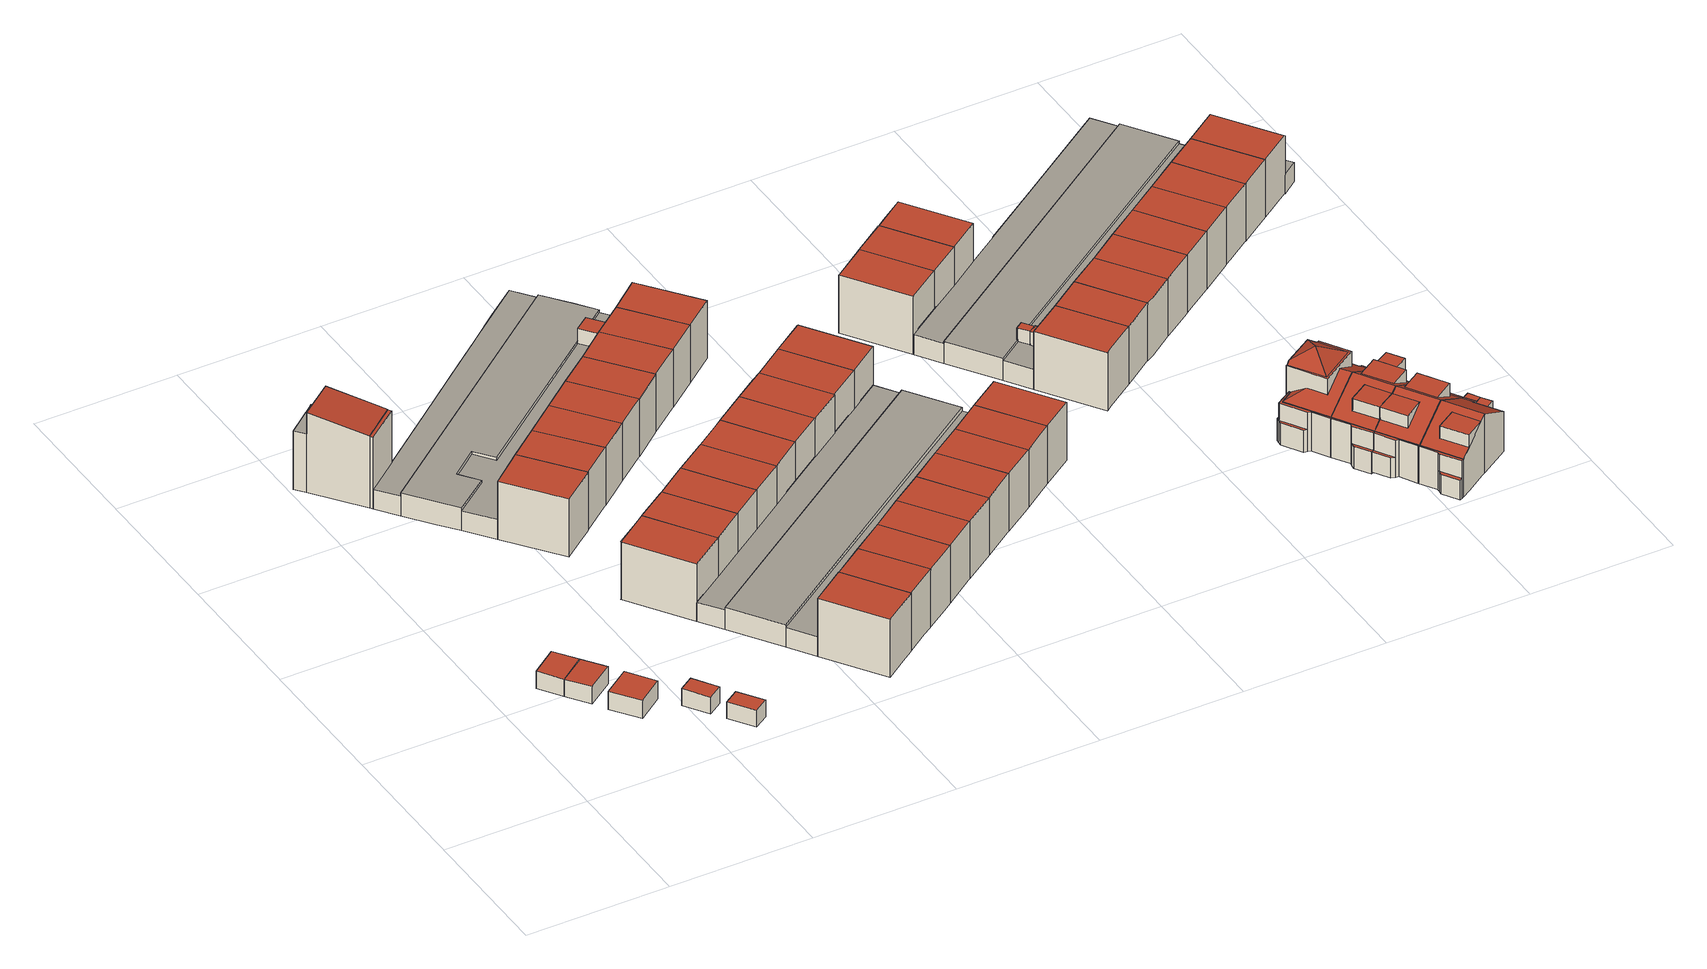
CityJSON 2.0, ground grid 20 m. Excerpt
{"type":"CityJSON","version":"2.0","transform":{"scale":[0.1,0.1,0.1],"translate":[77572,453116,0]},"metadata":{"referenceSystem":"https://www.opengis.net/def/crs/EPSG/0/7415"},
"CityObjects":{
"building1":{"type":"Building","attributes":{"Volume":44.8,"Dakoppervlakte":16.98,"Muuroppervlakte":43.67,"Vloeroppervlakte":16.98,"hoogte_Z_max_in_m_NAP":3.83,"GEB_DOEL":"onbekend","dateOfConstruction":"1979-01-01","measuredHeight":2.64},"geometry":[{"type":"Solid","lod":"2","boundaries":[[[[0,1,2,3]],[[4,5,6,7]],[[2,1,5,4]],[[0,6,5,1]],[[3,7,6,0]],[[3,2,4,7]]]],"semantics":{"surfaces":[{"type":"GroundSurface"},{"type":"RoofSurface"},{"type":"WallSurface"}],"values":[[0,1,2,2,2,2]]}}]},
"building2":{"type":"Building","attributes":{"Volume":43.81,"Dakoppervlakte":16.71,"Muuroppervlakte":43.08,"Vloeroppervlakte":16.71,"hoogte_Z_max_in_m_NAP":3.83,"GEB_DOEL":"onbekend","dateOfConstruction":"1979-01-01","measuredHeight":2.62},"geometry":[{"type":"Solid","lod":"2","boundaries":[[[[2,1,8,9]],[[10,11,5,4]],[[2,9,10,4]],[[11,10,9,8]],[[1,5,11,8]],[[2,4,5,1]]]],"semantics":{"surfaces":[{"type":"GroundSurface"},{"type":"RoofSurface"},{"type":"WallSurface"}],"values":[[0,1,2,2,2,2]]}}]},
"building3":{"type":"Building","attributes":{"Volume":56.1,"Dakoppervlakte":20.36,"Muuroppervlakte":49.73,"Vloeroppervlakte":20.36,"hoogte_Z_max_in_m_NAP":3.83,"GEB_DOEL":"onbekend","dateOfConstruction":"1979-01-01","measuredHeight":2.76},"geometry":[{"type":"Solid","lod":"2","boundaries":[[[[12,13,14,15,16]],[[17,18,19,20,21]],[[21,12,16,17]],[[16,15,18,17]],[[20,19,18,15,14,13]],[[12,21,20,13]]]],"semantics":{"surfaces":[{"type":"GroundSurface"},{"type":"RoofSurface"},{"type":"WallSurface"}],"values":[[0,1,2,2,2,2]]}}]},
"building4":{"type":"Building","attributes":{"Volume":24.09,"Dakoppervlakte":9.54,"Muuroppervlakte":32.14,"Vloeroppervlakte":9.54,"hoogte_Z_max_in_m_NAP":3.2,"GEB_DOEL":"onbekend","dateOfConstruction":"1979-01-01","measuredHeight":2.53},"geometry":[{"type":"Solid","lod":"2","boundaries":[[[[22,23,24,25,26]],[[27,28,29,30,31]],[[24,23,29,28]],[[23,22,30,29]],[[22,26,31,30]],[[31,26,25,24,28,27]]]],"semantics":{"surfaces":[{"type":"GroundSurface"},{"type":"RoofSurface"},{"type":"WallSurface"}],"values":[[0,1,2,2,2,2]]}}]},
"building5":{"type":"Building","attributes":{"Volume":24.33,"Dakoppervlakte":9.72,"Muuroppervlakte":32.24,"Vloeroppervlakte":9.72,"hoogte_Z_max_in_m_NAP":3.2,"GEB_DOEL":"onbekend","dateOfConstruction":"1979-01-01","measuredHeight":2.5},"geometry":[{"type":"Solid","lod":"2","boundaries":[[[[32,33,34,35]],[[36,37,38,39]],[[32,35,37,36]],[[34,38,37,35]],[[33,39,38,34]],[[33,32,36,39]]]],"semantics":{"surfaces":[{"type":"GroundSurface"},{"type":"RoofSurface"},{"type":"WallSurface"}],"values":[[0,1,2,2,2,2]]}}]},
"building6":{"type":"Building","attributes":{"Volume":669.67,"Dakoppervlakte":51.1,"Muuroppervlakte":369.86,"Vloeroppervlakte":61.15,"hoogte_Z_max_in_m_NAP":13.33,"GEB_DOEL":"kantoorfunctie,woonfunctie","dateOfConstruction":"2002-01-01","measuredHeight":12.11},"geometry":[{"type":"Solid","lod":"2","boundaries":[[[[40,41,42,43,44,45,46,47,48,49,50]],[[51,52,53,54,55]],[[56,57,58,59]],[[60,61,62,63]],[[64,65,66,67]],[[42,55,56,59,61,43]],[[47,46,62,58,57,54]],[[45,44,60,63]],[[60,44,43,61]],[[59,58,62,61]],[[51,55,42,41,67]],[[47,54,53,48]],[[40,50,65,64]],[[50,49,66,65]],[[41,40,64,67]],[[51,67,66,49,48,53,52]],[[54,57,56,55]],[[46,45,63,62]]]],"semantics":{"surfaces":[{"type":"GroundSurface"},{"type":"OuterFloorSurface"},{"type":"RoofSurface"},{"type":"WallSurface"}],"values":[[0,1,2,2,2,3,3,3,3,3,3,3,3,3,3,3,3,3]]}}]},
"building7":{"type":"Building","attributes":{"Volume":490.14,"Dakoppervlakte":56.3,"Muuroppervlakte":268.72,"Vloeroppervlakte":56.3,"hoogte_Z_max_in_m_NAP":9.94,"GEB_DOEL":"woonfunctie","dateOfConstruction":"2002-01-01","measuredHeight":8.71},"geometry":[{"type":"Solid","lod":"2","boundaries":[[[[68,69,70,71,72,73,74]],[[75,76,77,78,79,80,81]],[[71,70,81,80]],[[70,69,75,81]],[[79,72,71,80]],[[75,69,68,74,73,72,79,78,77,76]]]],"semantics":{"surfaces":[{"type":"GroundSurface"},{"type":"RoofSurface"},{"type":"WallSurface"}],"values":[[0,1,2,2,2,2]]}}]},
"building8":{"type":"Building","attributes":{"Volume":526.07,"Dakoppervlakte":60.27,"Muuroppervlakte":281.39,"Vloeroppervlakte":60.27,"hoogte_Z_max_in_m_NAP":9.94,"GEB_DOEL":"woonfunctie","dateOfConstruction":"2002-01-01","measuredHeight":8.73},"geometry":[{"type":"Solid","lod":"2","boundaries":[[[[82,83,84,85,86,87,88]],[[89,90,91,92,93,94,95]],[[91,84,83,92]],[[82,93,92,83]],[[88,94,93,82]],[[95,94,88,87,86,85,84,91,90,89]]]],"semantics":{"surfaces":[{"type":"GroundSurface"},{"type":"RoofSurface"},{"type":"WallSurface"}],"values":[[0,1,2,2,2,2]]}}]},
"building9":{"type":"Building","attributes":{"Volume":449.07,"Dakoppervlakte":51.55,"Muuroppervlakte":260.4,"Vloeroppervlakte":51.55,"hoogte_Z_max_in_m_NAP":9.94,"GEB_DOEL":"woonfunctie","dateOfConstruction":"2002-01-01","measuredHeight":8.71},"geometry":[{"type":"Solid","lod":"2","boundaries":[[[[72,71,96,97,98]],[[80,79,99,100,101]],[[71,72,79,80]],[[79,72,98,97,100,99]],[[100,97,96,101]],[[71,80,101,96]]]],"semantics":{"surfaces":[{"type":"GroundSurface"},{"type":"RoofSurface"},{"type":"WallSurface"}],"values":[[0,1,2,2,2,2]]}}]},
"building10":{"type":"Building","attributes":{"Volume":478.89,"Dakoppervlakte":55.14,"Muuroppervlakte":271.16,"Vloeroppervlakte":55.14,"hoogte_Z_max_in_m_NAP":9.94,"GEB_DOEL":"woonfunctie","dateOfConstruction":"2002-01-01","measuredHeight":8.68},"geometry":[{"type":"Solid","lod":"2","boundaries":[[[[102,103,104,105,106]],[[107,94,93,108,109]],[[102,106,108,93]],[[105,109,108,106]],[[109,105,104,103,94,107]],[[94,103,102,93]]]],"semantics":{"surfaces":[{"type":"GroundSurface"},{"type":"RoofSurface"},{"type":"WallSurface"}],"values":[[0,1,2,2,2,2]]}}]},
"building11":{"type":"Building","attributes":{"Volume":511.91,"Dakoppervlakte":58.36,"Muuroppervlakte":276.29,"Vloeroppervlakte":58.36,"hoogte_Z_max_in_m_NAP":9.94,"GEB_DOEL":"woonfunctie","dateOfConstruction":"2002-01-01","measuredHeight":8.77},"geometry":[{"type":"Solid","lod":"2","boundaries":[[[[110,111,112,113,114,115]],[[116,117,118,119,120,121]],[[112,111,118,117]],[[111,110,119,118]],[[112,117,116,113]],[[119,110,115,114,113,116,121,120]]]],"semantics":{"surfaces":[{"type":"GroundSurface"},{"type":"RoofSurface"},{"type":"WallSurface"}],"values":[[0,1,2,2,2,2]]}}]},
"building12":{"type":"Building","attributes":{"Volume":449.88,"Dakoppervlakte":51.7,"Muuroppervlakte":260.61,"Vloeroppervlakte":51.7,"hoogte_Z_max_in_m_NAP":9.94,"GEB_DOEL":"woonfunctie","dateOfConstruction":"2002-01-01","measuredHeight":8.7},"geometry":[{"type":"Solid","lod":"2","boundaries":[[[[122,123,124,97,96]],[[101,100,125,126,127]],[[96,97,100,101]],[[100,97,124,123,126,125]],[[126,123,122,127]],[[122,96,101,127]]]],"semantics":{"surfaces":[{"type":"GroundSurface"},{"type":"RoofSurface"},{"type":"WallSurface"}],"values":[[0,1,2,2,2,2]]}}]},
"building13":{"type":"Building","attributes":{"Volume":474.65,"Dakoppervlakte":55.03,"Muuroppervlakte":269.04,"Vloeroppervlakte":55.03,"hoogte_Z_max_in_m_NAP":9.94,"GEB_DOEL":"woonfunctie","dateOfConstruction":"2002-01-01","measuredHeight":8.63},"geometry":[{"type":"Solid","lod":"2","boundaries":[[[[128,106,105,129,130]],[[131,109,108,132,133]],[[133,130,129,105,109,131]],[[109,105,106,108]],[[128,132,108,106]],[[130,133,132,128]]]],"semantics":{"surfaces":[{"type":"GroundSurface"},{"type":"RoofSurface"},{"type":"WallSurface"}],"values":[[0,1,2,2,2,2]]}}]},
"building14":{"type":"Building","attributes":{"Volume":2288.85,"Dakoppervlakte":10.74,"Muuroppervlakte":435.1,"Vloeroppervlakte":707.97,"hoogte_Z_max_in_m_NAP":6.47,"GEB_DOEL":"overige gebruiksfunctie","dateOfConstruction":"2002-01-01","measuredHeight":5.31},"geometry":[{"type":"MultiSurface","lod":"2","boundaries":[[[134,122,70,135,136,137,45,44,138,139,140,141,142,143,144,145,146,147,148]],[[149,150,151,152,153,154,155,156]],[[157,158,159,160,161,162,163,164,165,166,167,168,169]],[[170,171,172,173]],[[174,175,176,177]],[[178,179,180,181,182,183,184,185,186,187,188,189]],[[45,137,151,150]],[[139,155,154,140]],[[156,155,139,138]],[[150,149,156,138,44,45]],[[141,153,152,142]],[[161,160,134,148]],[[145,170,173,162,161,148,147,146]],[[145,144,171,170]],[[70,169,168,135]],[[162,173,175,174]],[[163,162,174,177,189]],[[178,176,175,173,172]],[[157,169,70,122,134,160,159,158]],[[182,181,152,151]],[[184,168,167,185]],[[179,171,144,143,142,152,181,180]],[[182,151,137,136,135,168,184,183]],[[185,167,166,186]],[[186,166,165,187]],[[187,165,164,188]],[[189,188,164,163]],[[179,178,172,171]],[[189,177,176,178]],[[140,154,190,153,141]]],"semantics":{"surfaces":[{"type":"GroundSurface"},{"type":"OuterFloorSurface"},{"type":"RoofSurface"},{"type":"WallSurface"}],"values":[0,1,1,1,2,1,3,3,3,3,3,3,3,3,3,3,3,3,3,3,3,3,3,3,3,3,3,3,3,3]}}]},
"building15":{"type":"Building","attributes":{"Volume":461.73,"Dakoppervlakte":52.89,"Muuroppervlakte":265.29,"Vloeroppervlakte":52.89,"hoogte_Z_max_in_m_NAP":9.94,"GEB_DOEL":"woonfunctie","dateOfConstruction":"2002-01-01","measuredHeight":8.73},"geometry":[{"type":"Solid","lod":"2","boundaries":[[[[191,192,193,194,113,112,195]],[[196,117,116,197,198,199,200]],[[116,113,194,193,192,199,198,197]],[[191,200,199,192]],[[200,191,195,112,117,196]],[[112,113,116,117]]]],"semantics":{"surfaces":[{"type":"GroundSurface"},{"type":"RoofSurface"},{"type":"WallSurface"}],"values":[[0,1,2,2,2,2]]}}]},
"building16":{"type":"Building","attributes":{"Volume":450.94,"Dakoppervlakte":51.84,"Muuroppervlakte":260.96,"Vloeroppervlakte":51.84,"hoogte_Z_max_in_m_NAP":9.94,"GEB_DOEL":"woonfunctie","dateOfConstruction":"2002-01-01","measuredHeight":8.7},"geometry":[{"type":"Solid","lod":"2","boundaries":[[[[201,202,203,123,122,204]],[[127,126,205,206,207,208]],[[122,123,126,127]],[[207,201,204,208]],[[204,122,127,208]],[[123,203,202,201,207,206,205,126]]]],"semantics":{"surfaces":[{"type":"GroundSurface"},{"type":"RoofSurface"},{"type":"WallSurface"}],"values":[[0,1,2,2,2,2]]}}]},
"building17":{"type":"Building","attributes":{"Volume":475.53,"Dakoppervlakte":55.08,"Muuroppervlakte":269.29,"Vloeroppervlakte":55.08,"hoogte_Z_max_in_m_NAP":9.94,"GEB_DOEL":"woonfunctie","dateOfConstruction":"2002-01-01","measuredHeight":8.63},"geometry":[{"type":"Solid","lod":"2","boundaries":[[[[209,128,130,210,211]],[[212,213,133,132,214]],[[212,211,210,130,133,213]],[[130,128,132,133]],[[209,214,132,128]],[[209,211,212,214]]]],"semantics":{"surfaces":[{"type":"GroundSurface"},{"type":"RoofSurface"},{"type":"WallSurface"}],"values":[[0,1,2,2,2,2]]}}]},
"building18":{"type":"Building","attributes":{"Volume":462.12,"Dakoppervlakte":52.95,"Muuroppervlakte":265.42,"Vloeroppervlakte":52.95,"hoogte_Z_max_in_m_NAP":9.94,"GEB_DOEL":"woonfunctie","dateOfConstruction":"2002-01-01","measuredHeight":8.73},"geometry":[{"type":"Solid","lod":"2","boundaries":[[[[215,216,217,192,191]],[[199,218,219,220,200]],[[199,200,191,192]],[[199,192,217,216,219,218]],[[215,220,219,216]],[[191,200,220,215]]]],"semantics":{"surfaces":[{"type":"GroundSurface"},{"type":"RoofSurface"},{"type":"WallSurface"}],"values":[[0,1,2,2,2,2]]}}]},
"building19":{"type":"Building","attributes":{"Volume":452.54,"Dakoppervlakte":51.99,"Muuroppervlakte":261.61,"Vloeroppervlakte":51.99,"hoogte_Z_max_in_m_NAP":9.94,"GEB_DOEL":"woonfunctie","dateOfConstruction":"2002-01-01","measuredHeight":8.7},"geometry":[{"type":"Solid","lod":"2","boundaries":[[[[201,204,134,221,222]],[[207,223,224,225,208]],[[204,201,207,208]],[[207,201,222,221,224,223]],[[134,225,224,221]],[[134,204,208,225]]]],"semantics":{"surfaces":[{"type":"GroundSurface"},{"type":"RoofSurface"},{"type":"WallSurface"}],"values":[[0,1,2,2,2,2]]}}]},
"building20":{"type":"Building","attributes":{"Volume":473.8,"Dakoppervlakte":54.89,"Muuroppervlakte":268.82,"Vloeroppervlakte":54.89,"hoogte_Z_max_in_m_NAP":9.94,"GEB_DOEL":"woonfunctie","dateOfConstruction":"2002-01-01","measuredHeight":8.63},"geometry":[{"type":"Solid","lod":"2","boundaries":[[[[226,209,211,227,228]],[[229,212,214,230,231]],[[231,228,227,211,212,229]],[[212,211,209,214]],[[226,230,214,209]],[[228,231,230,226]]]],"semantics":{"surfaces":[{"type":"GroundSurface"},{"type":"RoofSurface"},{"type":"WallSurface"}],"values":[[0,1,2,2,2,2]]}}]},
"building21":{"type":"Building","attributes":{"Volume":461.09,"Dakoppervlakte":52.99,"Muuroppervlakte":264.75,"Vloeroppervlakte":52.99,"hoogte_Z_max_in_m_NAP":9.94,"GEB_DOEL":"woonfunctie","dateOfConstruction":"2002-01-01","measuredHeight":8.7},"geometry":[{"type":"Solid","lod":"2","boundaries":[[[[232,233,234,216,215]],[[220,219,235,236,237]],[[215,216,219,220]],[[219,216,234,233,236,235]],[[232,237,236,233]],[[232,215,220,237]]]],"semantics":{"surfaces":[{"type":"GroundSurface"},{"type":"RoofSurface"},{"type":"WallSurface"}],"values":[[0,1,2,2,2,2]]}}]},
"building22":{"type":"Building","attributes":{"Volume":453.74,"Dakoppervlakte":52.13,"Muuroppervlakte":262.06,"Vloeroppervlakte":52.13,"hoogte_Z_max_in_m_NAP":9.94,"GEB_DOEL":"woonfunctie","dateOfConstruction":"2002-01-01","measuredHeight":8.7},"geometry":[{"type":"Solid","lod":"2","boundaries":[[[[221,134,148,238,239,240]],[[241,242,243,244,225,224]],[[134,221,224,225]],[[224,221,240,239,238,243,242,241]],[[148,244,243,238]],[[134,225,244,148]]]],"semantics":{"surfaces":[{"type":"GroundSurface"},{"type":"RoofSurface"},{"type":"WallSurface"}],"values":[[0,1,2,2,2,2]]}}]},
"building23":{"type":"Building","attributes":{"Volume":2507.13,"Dakoppervlakte":0,"Muuroppervlakte":433.89,"Vloeroppervlakte":795.38,"hoogte_Z_max_in_m_NAP":4.58,"GEB_DOEL":"overige gebruiksfunctie","dateOfConstruction":"2002-01-01","measuredHeight":3.4},"geometry":[{"type":"Solid","lod":"2","boundaries":[[[[245,246,247,248,249,250,251,252,215,195,112,111,253,254,83,82,255,256,257,258]],[[259,260,261,262]],[[263,264,265,266,267,268,269,270,271,272]],[[273,274,275,276,277,278,279,280,281,282]],[[259,262,279,254,253,270]],[[261,260,269,248,247,280]],[[246,281,280,247]],[[281,246,245,258,257,256,255,82,83,278,277,276,275,274,273,282]],[[83,254,279,278]],[[262,261,280,279]],[[271,111,112,195,215,252,251,250,249,268,267,266,265,264,263,272]],[[248,269,268,249]],[[270,253,111,271]],[[260,259,270,269]]]],"semantics":{"surfaces":[{"type":"GroundSurface"},{"type":"OuterFloorSurface"},{"type":"WallSurface"}],"values":[[0,1,1,1,2,2,2,2,2,2,2,2,2,2]]}}]},
"building24":{"type":"Building","attributes":{"Volume":474.37,"Dakoppervlakte":54.98,"Muuroppervlakte":268.76,"Vloeroppervlakte":54.98,"hoogte_Z_max_in_m_NAP":9.94,"GEB_DOEL":"woonfunctie","dateOfConstruction":"2002-01-01","measuredHeight":8.63},"geometry":[{"type":"Solid","lod":"2","boundaries":[[[[226,228,283,284,285]],[[231,230,286,287,288]],[[283,228,231,288]],[[228,226,230,231]],[[230,226,285,284,287,286]],[[284,283,288,287]]]],"semantics":{"surfaces":[{"type":"GroundSurface"},{"type":"RoofSurface"},{"type":"WallSurface"}],"values":[[0,1,2,2,2,2]]}}]},
"building25":{"type":"Building","attributes":{"Volume":462.07,"Dakoppervlakte":53.04,"Muuroppervlakte":265.22,"Vloeroppervlakte":53.04,"hoogte_Z_max_in_m_NAP":9.94,"GEB_DOEL":"woonfunctie","dateOfConstruction":"2002-01-01","measuredHeight":8.71},"geometry":[{"type":"Solid","lod":"2","boundaries":[[[[232,289,290,233]],[[291,237,236,292]],[[232,233,236,237]],[[233,290,292,236]],[[292,290,289,291]],[[232,237,291,289]]]],"semantics":{"surfaces":[{"type":"GroundSurface"},{"type":"RoofSurface"},{"type":"WallSurface"}],"values":[[0,1,2,2,2,2]]}}]},
"building26":{"type":"Building","attributes":{"Volume":456.06,"Dakoppervlakte":52.29,"Muuroppervlakte":263.1,"Vloeroppervlakte":52.29,"hoogte_Z_max_in_m_NAP":9.94,"GEB_DOEL":"woonfunctie","dateOfConstruction":"2002-01-01","measuredHeight":8.72},"geometry":[{"type":"Solid","lod":"2","boundaries":[[[[148,293,294,238]],[[295,244,243,296]],[[148,238,243,244]],[[238,294,296,243]],[[295,296,294,293]],[[293,148,244,295]]]],"semantics":{"surfaces":[{"type":"GroundSurface"},{"type":"RoofSurface"},{"type":"WallSurface"}],"values":[[0,1,2,2,2,2]]}}]},
"building27":{"type":"Building","attributes":{"Volume":472.08,"Dakoppervlakte":54.84,"Muuroppervlakte":267.82,"Vloeroppervlakte":54.84,"hoogte_Z_max_in_m_NAP":9.94,"GEB_DOEL":"woonfunctie","dateOfConstruction":"2002-01-01","measuredHeight":8.61},"geometry":[{"type":"Solid","lod":"2","boundaries":[[[[297,298,299,284,283,300]],[[301,288,287,302,303,304]],[[284,299,302,287]],[[299,298,303,302]],[[297,304,303,298]],[[304,297,300,283,288,301]],[[288,283,284,287]]]],"semantics":{"surfaces":[{"type":"GroundSurface"},{"type":"RoofSurface"},{"type":"WallSurface"}],"values":[[0,1,2,2,2,2,2]]}}]},
"building28":{"type":"Building","attributes":{"Volume":462.05,"Dakoppervlakte":53.09,"Muuroppervlakte":265.12,"Vloeroppervlakte":53.09,"hoogte_Z_max_in_m_NAP":9.94,"GEB_DOEL":"woonfunctie","dateOfConstruction":"2002-01-01","measuredHeight":8.7},"geometry":[{"type":"Solid","lod":"2","boundaries":[[[[252,305,306,290,289]],[[292,307,308,309,291]],[[289,290,292,291]],[[292,290,306,305,308,307]],[[252,309,308,305]],[[252,289,291,309]]]],"semantics":{"surfaces":[{"type":"GroundSurface"},{"type":"RoofSurface"},{"type":"WallSurface"}],"values":[[0,1,2,2,2,2]]}}]},
"building29":{"type":"Building","attributes":{"Volume":457.57,"Dakoppervlakte":52.25,"Muuroppervlakte":264.33,"Vloeroppervlakte":52.25,"hoogte_Z_max_in_m_NAP":9.94,"GEB_DOEL":"woonfunctie","dateOfConstruction":"2002-01-01","measuredHeight":8.76},"geometry":[{"type":"Solid","lod":"2","boundaries":[[[[294,293,145,310,311]],[[295,296,312,313,314]],[[293,294,296,295]],[[296,294,311,310,313,312]],[[314,313,310,145]],[[145,293,295,314]]]],"semantics":{"surfaces":[{"type":"GroundSurface"},{"type":"RoofSurface"},{"type":"WallSurface"}],"values":[[0,1,2,2,2,2]]}}]},
"building30":{"type":"Building","attributes":{"Volume":475.26,"Dakoppervlakte":54.79,"Muuroppervlakte":269.69,"Vloeroppervlakte":54.79,"hoogte_Z_max_in_m_NAP":9.94,"GEB_DOEL":"woonfunctie","dateOfConstruction":"2002-01-01","measuredHeight":8.67},"geometry":[{"type":"Solid","lod":"2","boundaries":[[[[315,298,297,316,317]],[[304,303,318,319,320]],[[297,298,303,304]],[[315,318,303,298]],[[318,315,317,319]],[[319,317,316,297,304,320]]]],"semantics":{"surfaces":[{"type":"GroundSurface"},{"type":"RoofSurface"},{"type":"WallSurface"}],"values":[[0,1,2,2,2,2]]}}]},
"building31":{"type":"Building","attributes":{"Volume":462.08,"Dakoppervlakte":53.14,"Muuroppervlakte":265.06,"Vloeroppervlakte":53.14,"hoogte_Z_max_in_m_NAP":9.94,"GEB_DOEL":"woonfunctie","dateOfConstruction":"2002-01-01","measuredHeight":8.7},"geometry":[{"type":"Solid","lod":"2","boundaries":[[[[251,321,322,305,252]],[[309,308,323,324,325]],[[308,309,252,305]],[[308,305,322,321,324,323]],[[324,321,251,325]],[[251,252,309,325]]]],"semantics":{"surfaces":[{"type":"GroundSurface"},{"type":"RoofSurface"},{"type":"WallSurface"}],"values":[[0,1,2,2,2,2]]}}]},
"building32":{"type":"Building","attributes":{"Volume":477.3,"Dakoppervlakte":54.61,"Muuroppervlakte":271.34,"Vloeroppervlakte":54.61,"hoogte_Z_max_in_m_NAP":9.94,"GEB_DOEL":"woonfunctie","dateOfConstruction":"2002-01-01","measuredHeight":8.74},"geometry":[{"type":"Solid","lod":"2","boundaries":[[[[246,326,327,328,329]],[[330,319,318,331,332]],[[326,246,331,318]],[[246,329,332,331]],[[332,329,328,327,319,330]],[[319,327,326,318]]]],"semantics":{"surfaces":[{"type":"GroundSurface"},{"type":"RoofSurface"},{"type":"WallSurface"}],"values":[[0,1,2,2,2,2]]}}]},
"building33":{"type":"Building","attributes":{"Volume":462.89,"Dakoppervlakte":53.19,"Muuroppervlakte":265.42,"Vloeroppervlakte":53.19,"hoogte_Z_max_in_m_NAP":9.94,"GEB_DOEL":"woonfunctie","dateOfConstruction":"2002-01-01","measuredHeight":8.7},"geometry":[{"type":"Solid","lod":"2","boundaries":[[[[321,251,250,333,334]],[[324,335,336,337,325]],[[251,321,324,325]],[[324,321,334,333,336,335]],[[250,337,336,333]],[[250,251,325,337]]]],"semantics":{"surfaces":[{"type":"GroundSurface"},{"type":"RoofSurface"},{"type":"WallSurface"}],"values":[[0,1,2,2,2,2]]}}]},
"building34":{"type":"Building","attributes":{"Volume":459.61,"Dakoppervlakte":52.74,"Muuroppervlakte":265.04,"Vloeroppervlakte":52.74,"hoogte_Z_max_in_m_NAP":9.94,"GEB_DOEL":"woonfunctie","dateOfConstruction":"2002-01-01","measuredHeight":8.71},"geometry":[{"type":"Solid","lod":"2","boundaries":[[[[249,338,339,333,250]],[[340,337,336,341,342]],[[336,337,250,333]],[[336,333,339,338,342,341]],[[249,340,342,338]],[[249,250,337,340]]]],"semantics":{"surfaces":[{"type":"GroundSurface"},{"type":"RoofSurface"},{"type":"WallSurface"}],"values":[[0,1,2,2,2,2]]}}]},
"building35":{"type":"Building","attributes":{"Volume":520.24,"Dakoppervlakte":59.25,"Muuroppervlakte":280.37,"Vloeroppervlakte":59.25,"hoogte_Z_max_in_m_NAP":9.94,"GEB_DOEL":"woonfunctie","dateOfConstruction":"2002-01-01","measuredHeight":8.78},"geometry":[{"type":"Solid","lod":"2","boundaries":[[[[343,344,345,346,347]],[[348,349,350,351,352]],[[343,347,348,352]],[[348,347,346,345,350,349]],[[344,351,350,345]],[[344,343,352,351]]]],"semantics":{"surfaces":[{"type":"GroundSurface"},{"type":"RoofSurface"},{"type":"WallSurface"}],"values":[[0,1,2,2,2,2]]}}]},
"building36":{"type":"Building","attributes":{"Volume":474.98,"Dakoppervlakte":54.48,"Muuroppervlakte":270.08,"Vloeroppervlakte":54.48,"hoogte_Z_max_in_m_NAP":9.94,"GEB_DOEL":"woonfunctie","dateOfConstruction":"2002-01-01","measuredHeight":8.72},"geometry":[{"type":"Solid","lod":"2","boundaries":[[[[353,343,347,354,355]],[[356,357,348,352,358]],[[355,356,358,353]],[[356,355,354,347,348,357]],[[343,352,348,347]],[[343,353,358,352]]]],"semantics":{"surfaces":[{"type":"GroundSurface"},{"type":"RoofSurface"},{"type":"WallSurface"}],"values":[[0,1,2,2,2,2]]}}]},
"building37":{"type":"Building","attributes":{"Volume":510.57,"Dakoppervlakte":58.4,"Muuroppervlakte":276.16,"Vloeroppervlakte":58.4,"hoogte_Z_max_in_m_NAP":9.94,"GEB_DOEL":"woonfunctie","dateOfConstruction":"2002-01-01","measuredHeight":8.74},"geometry":[{"type":"Solid","lod":"2","boundaries":[[[[359,360,361,362,363,364]],[[365,366,367,368,369,370]],[[364,363,365,370]],[[368,360,359,369]],[[364,370,369,359]],[[363,362,361,360,368,367,366,365]]]],"semantics":{"surfaces":[{"type":"GroundSurface"},{"type":"RoofSurface"},{"type":"WallSurface"}],"values":[[0,1,2,2,2,2]]}}]},
"building38":{"type":"Building","attributes":{"Volume":470.18,"Dakoppervlakte":54.43,"Muuroppervlakte":267.43,"Vloeroppervlakte":54.43,"hoogte_Z_max_in_m_NAP":9.94,"GEB_DOEL":"woonfunctie","dateOfConstruction":"2002-01-01","measuredHeight":8.64},"geometry":[{"type":"Solid","lod":"2","boundaries":[[[[371,372,373,374,375]],[[376,356,358,377,378]],[[375,378,377,371]],[[378,375,374,373,356,376]],[[358,356,373,372]],[[372,371,377,358]]]],"semantics":{"surfaces":[{"type":"GroundSurface"},{"type":"RoofSurface"},{"type":"WallSurface"}],"values":[[0,1,2,2,2,2]]}}]},
"building39":{"type":"Building","attributes":{"Volume":466.47,"Dakoppervlakte":53.47,"Muuroppervlakte":266.99,"Vloeroppervlakte":53.47,"hoogte_Z_max_in_m_NAP":9.94,"GEB_DOEL":"woonfunctie","dateOfConstruction":"2002-01-01","measuredHeight":8.72},"geometry":[{"type":"Solid","lod":"2","boundaries":[[[[360,359,379,380,381,382]],[[368,383,384,385,386,369]],[[368,369,359,360]],[[383,368,360,382,381,380,385,384]],[[386,385,380,379]],[[379,359,369,386]]]],"semantics":{"surfaces":[{"type":"GroundSurface"},{"type":"RoofSurface"},{"type":"WallSurface"}],"values":[[0,1,2,2,2,2]]}}]},
"building40":{"type":"Building","attributes":{"Volume":466.42,"Dakoppervlakte":53.54,"Muuroppervlakte":266.83,"Vloeroppervlakte":53.54,"hoogte_Z_max_in_m_NAP":9.94,"GEB_DOEL":"woonfunctie","dateOfConstruction":"2002-01-01","measuredHeight":8.71},"geometry":[{"type":"Solid","lod":"2","boundaries":[[[[387,388,389,380,379]],[[386,385,390,391,392]],[[379,380,385,386]],[[385,380,389,388,391,390]],[[391,388,387,392]],[[379,386,392,387]]]],"semantics":{"surfaces":[{"type":"GroundSurface"},{"type":"RoofSurface"},{"type":"WallSurface"}],"values":[[0,1,2,2,2,2]]}}]},
"building41":{"type":"Building","attributes":{"Volume":468.3,"Dakoppervlakte":53.62,"Muuroppervlakte":267.77,"Vloeroppervlakte":53.62,"hoogte_Z_max_in_m_NAP":9.94,"GEB_DOEL":"woonfunctie","dateOfConstruction":"2002-01-01","measuredHeight":8.73},"geometry":[{"type":"Solid","lod":"2","boundaries":[[[[388,387,393,394,395,396]],[[397,398,399,392,391,400]],[[393,387,392,399]],[[387,388,391,392]],[[400,391,388,396,395,394,398,397]],[[394,393,399,398]]]],"semantics":{"surfaces":[{"type":"GroundSurface"},{"type":"RoofSurface"},{"type":"WallSurface"}],"values":[[0,1,2,2,2,2]]}}]},
"building42":{"type":"Building","attributes":{"Volume":2576.26,"Dakoppervlakte":5.48,"Muuroppervlakte":458.9,"Vloeroppervlakte":795.19,"hoogte_Z_max_in_m_NAP":6.31,"GEB_DOEL":"overige gebruiksfunctie","dateOfConstruction":"2002-01-01","measuredHeight":5.16},"geometry":[{"type":"Solid","lod":"2","boundaries":[[[[401,402,403,404,393,387,379,405,406,407,364,408,409,344,343,353,410,411,412,413,414]],[[415,416,417,418,419,420,421,422,423]],[[424,425,426,427,428,429,430,431]],[[432,433,434,435,436,437,438,439,440,441,442,443]],[[444,445,446,447,448,449]],[[450,451,452,453]],[[454,455,456,457]],[[423,414,413,415]],[[415,413,412,411,410,353,343,344,421,420,419,418,417,416]],[[344,409,422,421]],[[434,433,404,403]],[[435,434,403,402]],[[435,402,401,436]],[[408,364,447,446]],[[452,451,448,439]],[[448,451,450,449]],[[439,438,456,453,452]],[[449,450,453,456,455,444]],[[430,454,457,431]],[[429,445,444,455,454,430]],[[457,456,438,437,424,431]],[[422,427,426,423]],[[437,436,425,424]],[[425,436,401,414,423,426]],[[428,446,445,429]],[[427,422,409,408,446,428]],[[393,443,442,441,440,439,448,447,364,407,406,405,379,387]],[[404,433,432,443,393]]]],"semantics":{"surfaces":[{"type":"GroundSurface"},{"type":"OuterFloorSurface"},{"type":"RoofSurface"},{"type":"WallSurface"}],"values":[[0,1,1,1,1,2,2,3,3,3,3,3,3,3,3,3,3,3,3,3,3,3,3,3,3,3,3,3]]}}]},
"building43":{"type":"Building","attributes":{"Volume":679.85,"Dakoppervlakte":97.32,"Muuroppervlakte":338.99,"Vloeroppervlakte":86.22,"hoogte_Z_max_in_m_NAP":12.27,"GEB_DOEL":"woonfunctie","dateOfConstruction":"1999-01-01","measuredHeight":11.47},"geometry":[{"type":"Solid","lod":"2","boundaries":[[[[458,459,460,461,462,463,464,465,466,467,468,469,470,471,472,473,474,475,476,477,478,479,480,481]],[[482,483,484,485,486,487,488,489,490]],[[487,491,488]],[[492,493,483,482,494,495,496]],[[496,497,498,492]],[[499,500,501,502]],[[503,504,505,506]],[[507,508,509,510,511]],[[512,508,507]],[[513,512,507,514]],[[507,511,514]],[[515,516,509,508,512,513,517,518]],[[519,520,521,522,523,524,525,526]],[[527,528,529,530]],[[531,532,533,528]],[[484,483,493,524,468,467,466,503]],[[461,460,486,485,506]],[[487,486,460,459]],[[491,487,459,458]],[[462,500,499,463]],[[502,501,465,464]],[[463,499,502,464]],[[506,505,500,462,461]],[[466,465,501,504,503]],[[500,505,504,501]],[[484,503,506,485]],[[514,478,477,513]],[[481,480,510,509]],[[479,511,510,480]],[[479,478,514,511]],[[458,481,509,516,491]],[[477,476,530,517,513]],[[474,528,520,528]],[[521,533,471,470,522]],[[524,523,469,468]],[[527,475,474,528]],[[527,530,476,475]],[[520,519,529,528]],[[474,473,531,528]],[[473,472,532,531]],[[532,472,471,533]],[[520,528,533,521]],[[525,492,498,526]],[[492,525,524,493]],[[518,495,494,482,490,489,515]],[[491,516,515,489,488]],[[498,497,496,495,518,517,530,529,519,526]],[[522,470,469,523]]]],"semantics":{"surfaces":[{"type":"GroundSurface"},{"type":"RoofSurface"},{"type":"WallSurface"}],"values":[[0,1,1,1,1,1,1,1,1,1,1,1,1,1,1,2,2,2,2,2,2,2,2,2,2,2,2,2,2,2,2,2,2,2,2,2,2,2,2,2,2,2,2,2,2,2,2,2]]}}]},
"building44":{"type":"Building","attributes":{"Volume":548.21,"Dakoppervlakte":65.18,"Muuroppervlakte":288.31,"Vloeroppervlakte":73.89,"hoogte_Z_max_in_m_NAP":10.02,"GEB_DOEL":"woonfunctie","dateOfConstruction":"1999-01-01","measuredHeight":9.25},"children":["building44-1"],"geometry":[{"type":"Solid","lod":"2","boundaries":[[[[534,469,468,467,466,465,464,535,536,537,538,539,540,541,542,543,544,545,546,547]],[[548,483,493,549,550,551,552,553]],[[484,483,548,554,555,556],[557,558,559,560]],[[523,561,562,563,564,524]],[[565,566,567,568]],[[569,502,501,570]],[[571,504,503,572]],[[573,553,552,574]],[[554,539,538,555]],[[556,555,538,537,572]],[[493,483,484,503,466,467,468,524]],[[549,564,543,542,541,540,548,553,550]],[[562,561,534,547,567]],[[544,543,564,563,566]],[[468,469,523,524]],[[534,561,523,469]],[[547,546,568,567]],[[544,566,565,545]],[[562,567,566,563]],[[493,524,564,549]],[[536,535,569,570]],[[535,464,502,569]],[[465,501,502,464]],[[570,571,572,537,536]],[[503,504,501,465,466]],[[571,570,501,504]],[[556,572,503,484]],[[573,550,553]],[[574,552,551]],[[574,551,550,573]],[[540,539,554,548]],[[546,545,565,568]],[[560,575,576,557]],[[575,560,559]],[[576,575,559,558]],[[558,557,576]]]],"semantics":{"surfaces":[{"type":"GroundSurface"},{"type":"RoofSurface"},{"type":"WallSurface"}],"values":[[0,1,1,1,1,1,1,1,2,2,2,2,2,2,2,2,2,2,2,2,2,2,2,2,2,2,2,2,2,2,2,2,1,2,2,2]]}}]},
"building44-1":{"type":"BuildingInstallation","attributes":{"relationToConstruction":"outside"},"parents":["building44"],"geometry":[{"type":"MultiSurface","lod":"2","boundaries":[[[560,575,576,557]],[[575,560,559]],[[576,575,559,558]],[[558,557,576]]],"semantics":{"surfaces":[{"type":"RoofSurface"},{"type":"WallSurface"}],"values":[0,1,1,1]}}]},
"building45":{"type":"Building","attributes":{"Volume":542.28,"Dakoppervlakte":67.54,"Muuroppervlakte":277.51,"Vloeroppervlakte":76.16,"hoogte_Z_max_in_m_NAP":10.02,"GEB_DOEL":"woonfunctie","dateOfConstruction":"1999-01-01","measuredHeight":8.94},"children":["building45-1"],"geometry":[{"type":"Solid","lod":"2","boundaries":[[[[577,578,579,580,581,582,583,584,585,586,587,588,589,590,591,592,593,594,595,596]],[[597,550,549,598,599,548,553,600]],[[554,548,599,601,602,603],[604,605,606,607]],[[563,608,609,610,611,564]],[[612,566,565,613]],[[614,615,616,617]],[[618,619,620,621]],[[622,600,553,573]],[[601,599,598,611,579,578,577,620]],[[603,602,619,592,591]],[[603,591,590,554]],[[548,554,590,589]],[[609,608,612,582,581]],[[581,580,610,609]],[[611,610,580,579]],[[586,585,566,563,564]],[[584,565,566,585]],[[582,612,613,583]],[[563,566,612,608]],[[549,564,611,598]],[[593,616,615,594]],[[617,596,595,614]],[[614,595,594,615]],[[593,592,619,618,616]],[[577,596,617,621,620]],[[618,621,617,616]],[[601,620,619,602]],[[550,573,553]],[[597,600,622]],[[573,550,597,622]],[[553,548,589,588,587,586,564,549,550]],[[584,583,613,565]],[[623,604,607,624]],[[605,604,623]],[[607,606,624]],[[624,606,605,623]]]],"semantics":{"surfaces":[{"type":"GroundSurface"},{"type":"RoofSurface"},{"type":"WallSurface"}],"values":[[0,1,1,1,1,1,1,1,2,2,2,2,2,2,2,2,2,2,2,2,2,2,2,2,2,2,2,2,2,2,2,2,1,2,2,2]]}}]},
"building45-1":{"type":"BuildingInstallation","attributes":{"relationToConstruction":"outside"},"parents":["building45"],"geometry":[{"type":"MultiSurface","lod":"2","boundaries":[[[623,604,607,624]],[[605,604,623]],[[607,606,624]],[[624,606,605,623]]],"semantics":{"surfaces":[{"type":"RoofSurface"},{"type":"WallSurface"}],"values":[0,1,1,1]}}]},
"building46":{"type":"Building","attributes":{"Volume":467.45,"Dakoppervlakte":53.7,"Muuroppervlakte":267.14,"Vloeroppervlakte":53.7,"hoogte_Z_max_in_m_NAP":9.94,"GEB_DOEL":"woonfunctie","dateOfConstruction":"2002-01-01","measuredHeight":8.7},"geometry":[{"type":"Solid","lod":"2","boundaries":[[[[394,393,625,626,627,628]],[[629,630,631,632,399,398]],[[393,394,398,399]],[[629,398,394,628,627,626,631,630]],[[625,632,631,626]],[[393,399,632,625]]]],"semantics":{"surfaces":[{"type":"GroundSurface"},{"type":"RoofSurface"},{"type":"WallSurface"}],"values":[[0,1,2,2,2,2]]}}]},
"building47":{"type":"Building","attributes":{"Volume":524.09,"Dakoppervlakte":83.67,"Muuroppervlakte":277.23,"Vloeroppervlakte":75.48,"hoogte_Z_max_in_m_NAP":10.02,"GEB_DOEL":"woonfunctie","dateOfConstruction":"1999-01-01","measuredHeight":8.96},"geometry":[{"type":"Solid","lod":"2","boundaries":[[[[633,634,635,636,637,580,579,578,577,596,595,638,639,640,641,642,643,644,645,646]],[[647,601,599,648,649,650]],[[599,598,651,652,653,654,655,648]],[[656,657,611,610,658,659]],[[660,661,662,663]],[[664,614,617,665]],[[666,621,620,667]],[[668,655,654,669]],[[643,642,649,648]],[[650,649,642,641]],[[641,640,667,647,650]],[[579,611,598,599,601,620,577,578]],[[651,657,646,645,644,643,648,655,652]],[[637,636,662,659,658]],[[656,661,633,646,657]],[[610,611,579,580]],[[658,610,580,637]],[[662,636,635,663]],[[661,660,634,633]],[[659,662,661,656]],[[598,611,657,651]],[[638,664,665,639]],[[664,638,595,614]],[[596,617,614,595]],[[640,639,665,666,667]],[[621,617,596,577,620]],[[666,665,617,621]],[[647,667,620,601]],[[668,652,655]],[[669,654,653]],[[669,653,652,668]],[[663,635,634,660]]]],"semantics":{"surfaces":[{"type":"GroundSurface"},{"type":"RoofSurface"},{"type":"WallSurface"}],"values":[[0,1,1,1,1,1,1,1,2,2,2,2,2,2,2,2,2,2,2,2,2,2,2,2,2,2,2,2,2,2,2,2]]}}]},
"building48":{"type":"Building","attributes":{"Volume":467.52,"Dakoppervlakte":53.78,"Muuroppervlakte":267.04,"Vloeroppervlakte":53.78,"hoogte_Z_max_in_m_NAP":9.94,"GEB_DOEL":"woonfunctie","dateOfConstruction":"2002-01-01","measuredHeight":8.69},"geometry":[{"type":"Solid","lod":"2","boundaries":[[[[404,670,671,626,625]],[[631,672,673,674,632]],[[625,626,631,632]],[[631,626,671,670,673,672]],[[404,674,673,670]],[[625,632,674,404]]]],"semantics":{"surfaces":[{"type":"GroundSurface"},{"type":"RoofSurface"},{"type":"WallSurface"}],"values":[[0,1,2,2,2,2]]}}]},
"building49":{"type":"Building","attributes":{"Volume":23.13,"Dakoppervlakte":7.88,"Muuroppervlakte":32.29,"Vloeroppervlakte":7.87,"hoogte_Z_max_in_m_NAP":3.43,"GEB_DOEL":"onbekend","dateOfConstruction":"1999-01-01","measuredHeight":2.98},"geometry":[{"type":"Solid","lod":"2","boundaries":[[[[675,676,677,678,679,680,681]],[[682,683,684,685,686,687,688]],[[678,677,682,688]],[[675,684,683,682,677,676]],[[675,681,685,684]],[[687,686,685,681,680,679]],[[678,688,687,679]]]],"semantics":{"surfaces":[{"type":"GroundSurface"},{"type":"RoofSurface"},{"type":"WallSurface"}],"values":[[0,1,2,2,2,2,2]]}}]},
"building50":{"type":"Building","attributes":{"Volume":467.61,"Dakoppervlakte":53.87,"Muuroppervlakte":266.93,"Vloeroppervlakte":53.87,"hoogte_Z_max_in_m_NAP":9.94,"GEB_DOEL":"woonfunctie","dateOfConstruction":"2002-01-01","measuredHeight":8.68},"geometry":[{"type":"Solid","lod":"2","boundaries":[[[[689,690,691,692,693,694]],[[695,696,697,698,674,673]],[[690,689,673,674]],[[695,673,689,694,693,692,697,696]],[[691,698,697,692]],[[691,690,674,698]]]],"semantics":{"surfaces":[{"type":"GroundSurface"},{"type":"RoofSurface"},{"type":"WallSurface"}],"values":[[0,1,2,2,2,2]]}}]},
"building51":{"type":"Building","attributes":{"Volume":469.11,"Dakoppervlakte":53.94,"Muuroppervlakte":267.67,"Vloeroppervlakte":53.94,"hoogte_Z_max_in_m_NAP":9.94,"GEB_DOEL":"woonfunctie","dateOfConstruction":"2002-01-01","measuredHeight":8.7},"geometry":[{"type":"Solid","lod":"2","boundaries":[[[[699,700,403,701,702]],[[697,703,704,705,698]],[[700,699,697,698]],[[697,699,702,701,704,703]],[[403,705,704,701]],[[700,698,705,403]]]],"semantics":{"surfaces":[{"type":"GroundSurface"},{"type":"RoofSurface"},{"type":"WallSurface"}],"values":[[0,1,2,2,2,2]]}}]},
"building52":{"type":"Building","attributes":{"Volume":540.34,"Dakoppervlakte":54.02,"Muuroppervlakte":282.3,"Vloeroppervlakte":78.23,"hoogte_Z_max_in_m_NAP":9.94,"GEB_DOEL":"woonfunctie","dateOfConstruction":"2002-01-01","measuredHeight":8.71},"geometry":[{"type":"Solid","lod":"2","boundaries":[[[[402,706,707,708,709,701,403]],[[710,711,712,713]],[[714,715,705,704,716]],[[705,715,711,402,403]],[[705,403,701,704]],[[716,704,701,709,708,712,714]],[[711,710,706,402]],[[708,707,713,712]],[[707,706,710,713]],[[714,712,711,715]]]],"semantics":{"surfaces":[{"type":"GroundSurface"},{"type":"OuterFloorSurface"},{"type":"RoofSurface"},{"type":"WallSurface"}],"values":[[0,1,2,3,3,3,3,3,3,3]]}}]}
},
"vertices":[
[92,248,12],[114,217,12],[77,191,12],[56,222,12],[77,191,38],[114,217,38],[92,248,38],[56,222,38],
[136,187,12],[99,161,12],[99,161,38],[136,187,38],
[111,143,11],[148,169,11],[171,136,11],[174,132,11],[138,106,11],[138,106,38],[174,132,38],[171,136,38],[148,169,38],[111,143,38],
[237,91,7],[217,78,7],[195,111,7],[202,115,7],[215,124,7],[202,115,32],[195,111,32],[217,78,32],[237,91,32],[215,124,32],
[252,27,7],[229,60,7],[249,73,7],[272,40,7],[252,27,32],[272,40,32],[249,73,32],[229,60,32],
[44,761,12],[47,756,12],[59,741,12],[109,677,12],[112,673,12],[66,637,12],[63,641,12],[13,706,12],[2,720,12],[45,754,12],[41,759,12],[47,756,100],[45,754,100],[2,720,100],[13,706,100],[59,741,100],[59,741,133],[13,706,133],[63,641,121],[109,677,121],[112,673,120],[109,677,120],[63,641,120],[66,637,120],[44,761,64],[41,759,64],[45,754,64],[47,756,64],
[225,436,12],[224,435,12],[166,509,12],[212,546,12],[271,471,12],[269,469,12],[257,460,12],[224,435,99],[225,436,99],[257,460,99],[269,469,99],[271,471,99],[212,546,99],[166,509,99],
[341,277,12],[292,244,12],[235,328,12],[235,329,12],[269,352,12],[282,361,12],[283,362,12],[269,352,99],[235,329,99],[235,328,99],[292,244,99],[341,277,99],[283,362,99],[282,361,99],
[254,579,12],[314,504,12],[311,502,12],[311,502,99],[314,504,99],[254,579,99],
[341,277,13],[283,362,13],[325,390,13],[328,392,13],[386,308,13],[325,390,99],[386,308,99],[328,392,99],
[439,29,12],[384,110,12],[433,144,12],[488,63,12],[485,61,12],[469,50,12],[488,63,99],[433,144,99],[384,110,99],[439,29,99],[469,50,99],[485,61,99],
[297,613,12],[356,537,12],[343,527,12],[343,527,99],[356,537,99],[297,613,99],
[430,338,13],[358,413,13],[372,423,13],[358,413,99],[430,338,99],[372,423,99],
[382,679,12],[137,546,12],[116,573,12],[88,609,12],[197,740,12],[282,807,12],[324,840,12],[410,907,12],[433,877,12],[461,842,12],[482,814,12],[509,780,12],[475,753,12],[456,737,12],[424,713,12],[112,673,42],[66,637,42],[88,609,42],[433,877,42],[410,907,42],[324,840,42],[282,807,42],[197,740,42],[212,546,42],[254,579,42],[297,613,42],[382,679,42],[424,713,42],[456,737,42],[428,772,42],[225,614,42],[205,640,42],[166,609,42],[186,583,42],[137,546,42],[166,509,42],[509,780,42],[482,814,42],[448,787,42],[475,753,42],[456,737,64],[475,753,64],[448,787,64],[428,772,65],[448,787,46],[482,814,46],[461,842,46],[433,877,46],[88,609,46],[116,573,46],[137,546,46],[186,583,46],[166,609,46],[205,640,46],[225,614,46],[428,772,46],[367,874,42],
[477,174,12],[533,94,12],[530,92,12],[518,84,12],[434,144,12],[434,144,99],[518,84,99],[530,92,99],[533,94,99],[477,174,99],
[399,570,12],[396,568,12],[385,560,12],[339,646,12],[385,560,99],[396,568,99],[399,570,99],[339,646,99],
[475,369,13],[415,451,13],[417,453,13],[417,453,99],[415,451,99],[475,369,99],
[522,205,12],[577,124,12],[563,114,12],[563,114,99],[577,124,99],[522,205,99],
[441,604,12],[439,602,12],[439,602,99],[441,604,99],[382,679,99],
[519,400,13],[448,474,13],[462,484,13],[448,474,99],[519,400,99],[462,484,99],
[566,236,12],[622,155,12],[619,153,12],[619,153,99],[622,155,99],[566,236,99],
[484,637,12],[482,635,12],[471,627,12],[471,627,99],[482,635,99],[484,637,99],[424,713,99],
[608,461,12],[697,522,12],[719,490,12],[765,423,12],[789,388,12],[744,358,12],[700,327,12],[655,297,12],[360,146,12],[314,213,12],[430,338,12],[563,430,12],[564,430,12],[608,460,12],[360,146,45],[765,423,46],[719,490,46],[314,213,45],[434,144,41],[522,205,41],[655,297,41],[700,327,41],[744,358,41],[789,388,41],[765,423,41],[360,146,41],[384,110,41],[433,144,41],[608,460,41],[564,430,41],[563,430,41],[430,338,41],[341,277,41],[292,244,41],[314,213,41],[719,490,41],[697,522,41],[608,461,41],
[506,514,13],[564,430,13],[563,430,13],[563,430,99],[564,430,99],[506,514,99],
[611,266,12],[666,185,12],[611,266,99],[666,185,99],
[467,746,12],[527,670,12],[467,746,99],[527,670,99],
[551,544,13],[608,461,13],[608,460,13],[537,535,13],[537,535,99],[608,460,99],[608,461,99],[551,544,99],
[711,216,12],[708,214,12],[708,214,99],[711,216,99],[655,297,99],
[569,703,12],[568,702,12],[568,702,99],[569,703,99],[509,780,99],
[653,491,13],[582,566,13],[595,575,13],[653,491,99],[595,575,99],[582,566,99],
[756,246,12],[753,244,12],[753,244,99],[756,246,99],[700,327,99],
[653,491,12],[595,575,12],[639,605,12],[640,605,12],[639,605,99],[697,522,99],[640,605,99],
[800,277,12],[786,267,12],[786,267,99],[800,277,99],[744,358,99],
[844,307,12],[843,306,12],[789,388,99],[843,306,99],[844,307,99],
[838,619,12],[790,586,12],[733,669,12],[734,669,12],[781,702,12],[781,702,99],[734,669,99],[733,669,99],[790,586,99],[838,619,99],
[883,649,12],[824,732,12],[826,732,12],[826,732,99],[824,732,99],[883,649,99],
[930,485,12],[986,404,12],[970,393,12],[945,376,12],[937,370,12],[881,452,12],[937,370,99],[945,376,99],[970,393,99],[986,404,99],[930,485,99],[881,452,99],
[927,680,13],[883,649,13],[826,732,13],[836,740,13],[870,763,13],[836,740,99],[927,680,99],[870,763,99],
[974,516,12],[1030,434,12],[1028,433,12],[995,410,12],[995,410,99],[1028,433,99],[1030,434,99],[974,516,99],
[1019,546,12],[1075,465,12],[1040,440,12],[1040,440,99],[1075,465,99],[1019,546,99],
[1063,577,12],[1120,495,12],[1117,493,12],[1084,471,12],[1117,493,99],[1120,495,99],[1063,577,99],[1084,471,99],
[1262,764,12],[1286,730,12],[1241,699,12],[1152,638,12],[944,495,12],[927,483,12],[916,476,12],[858,486,12],[813,552,12],[972,710,12],[972,711,12],[1061,772,12],[1194,863,12],[1217,830,12],[1194,863,42],[1061,772,42],[972,711,42],[972,710,42],[883,649,42],[838,619,42],[790,586,42],[813,552,42],[1217,830,42],[903,518,45],[1262,764,46],[1217,830,46],[813,552,45],[858,486,45],[893,511,45],[892,512,45],[902,519,45],[1108,608,42],[1152,638,42],[1241,699,42],[1286,730,42],[1262,764,42],[903,518,42],[913,504,42],[927,483,42],[944,495,42],[974,516,42],[1019,546,42],[1063,577,42],[903,497,42],[893,511,42],[858,486,42],[881,452,42],[916,476,42],[902,497,42],[902,497,63],[916,476,63],[927,483,63],[913,504,63],[892,512,62],[903,497,62],[913,504,62],[902,519,62],
[1167,257,8],[1183,267,8],[1207,229,8],[1210,232,8],[1213,233,8],[1251,257,8],[1260,242,8],[1223,218,8],[1220,217,8],[1174,188,8],[1128,159,8],[1127,158,8],[1113,181,8],[1109,182,8],[1104,183,8],[1087,210,8],[1088,216,8],[1088,220,8],[1108,233,8],[1110,234,8],[1114,237,8],[1155,263,8],[1161,253,8],[1165,256,8],[1165,202,100],[1174,188,100],[1220,217,68],[1210,232,68],[1207,229,71],[1183,267,71],[1177,242,82],[1191,219,82],[1168,204,98],[1167,257,71],[1093,215,68],[1128,159,68],[1162,200,98],[1138,185,81],[1123,209,81],[1112,226,69],[1111,227,68],[1251,257,38],[1213,233,38],[1223,218,38],[1260,242,38],[1220,217,67],[1223,218,67],[1213,233,67],[1210,232,67],[1147,229,123],[1187,220,105],[1165,256,105],[1161,253,108],[1155,263,108],[1139,189,105],[1110,234,105],[1114,237,108],[1191,219,105],[1167,257,105],[1108,233,105],[1138,185,105],[1110,230,67],[1088,216,67],[1109,182,67],[1113,181,67],[1127,158,67],[1128,159,67],[1093,215,67],[1111,227,67],[1088,220,41],[1088,216,41],[1110,230,41],[1108,233,41],[1087,210,41],[1104,183,41],[1109,182,41],
[1142,135,8],[1270,227,8],[1232,204,8],[1229,202,8],[1226,199,8],[1248,164,8],[1206,137,8],[1201,134,8],[1171,116,8],[1160,108,8],[1157,106,8],[1153,104,8],[1140,125,8],[1141,131,8],[1206,137,100],[1160,108,68],[1171,116,76],[1151,147,76],[1178,164,95],[1198,132,95],[1248,164,71],[1226,199,71],[1229,202,68],[1185,185,96],[1212,202,77],[1236,164,77],[1209,147,96],[1142,135,67],[1141,131,67],[1157,106,67],[1160,108,67],[1153,104,41],[1157,106,41],[1141,131,41],[1140,125,41],[1270,227,38],[1232,204,38],[1232,204,67],[1229,202,67],[1171,116,95],[1151,147,95],[1236,164,96],[1212,202,96],
[1284,114,11],[1239,85,11],[1193,56,11],[1191,56,11],[1177,80,11],[1173,80,11],[1167,82,11],[1153,104,11],[1157,106,11],[1160,108,11],[1171,116,11],[1201,134,11],[1206,137,11],[1248,164,11],[1272,127,11],[1275,129,11],[1278,131,11],[1316,154,11],[1325,139,11],[1287,116,11],[1192,83,76],[1193,56,68],[1239,85,100],[1218,100,95],[1284,114,68],[1275,129,68],[1272,127,71],[1217,135,96],[1244,152,76],[1268,114,76],[1241,96,96],[1173,80,67],[1177,80,67],[1191,56,67],[1193,56,67],[1173,80,41],[1167,82,41],[1325,139,38],[1316,154,38],[1278,131,38],[1287,116,38],[1278,131,67],[1275,129,67],[1284,114,67],[1287,116,67],[1192,83,95],[1244,152,96],[1268,114,96],
[1108,608,12],[1164,525,12],[1162,524,12],[1129,501,12],[1129,501,99],[1162,524,99],[1164,525,99],[1108,608,99],
[1222,3,11],[1218,1,11],[1204,23,11],[1205,30,11],[1205,33,11],[1334,125,11],[1297,101,11],[1294,99,11],[1290,97,11],[1313,61,11],[1271,34,11],[1266,31,11],[1237,12,11],[1225,5,11],[1294,99,68],[1271,34,100],[1313,61,71],[1290,97,71],[1225,5,68],[1237,12,76],[1215,46,76],[1242,63,95],[1263,29,95],[1222,3,67],[1225,5,67],[1205,33,67],[1205,30,67],[1218,1,41],[1222,3,41],[1205,30,41],[1204,23,41],[1334,125,38],[1297,101,38],[1297,101,67],[1294,99,67],[1237,12,95],[1215,46,95],
[1209,556,12],[1206,554,12],[1206,554,99],[1209,556,99],[1152,638,99],
[1262,242,5],[1262,243,5],[1251,260,5],[1255,269,5],[1274,280,5],[1287,259,5],[1288,258,5],[1251,260,34],[1262,243,34],[1262,242,34],[1288,258,34],[1287,259,34],[1274,280,34],[1255,269,34],
[1209,556,13],[1152,638,13],[1197,669,13],[1253,586,13],[1251,585,13],[1218,562,13],[1218,562,99],[1251,585,99],[1253,586,99],[1197,669,99],
[1253,586,12],[1197,669,12],[1298,617,12],[1263,593,12],[1263,593,99],[1298,617,99],[1241,699,99],
[1304,742,12],[1365,663,12],[1343,647,12],[1342,647,12],[1304,742,41],[1286,730,41],[1343,647,41],[1365,663,41],[1343,647,99],[1286,730,99],[1342,647,99]
]}
